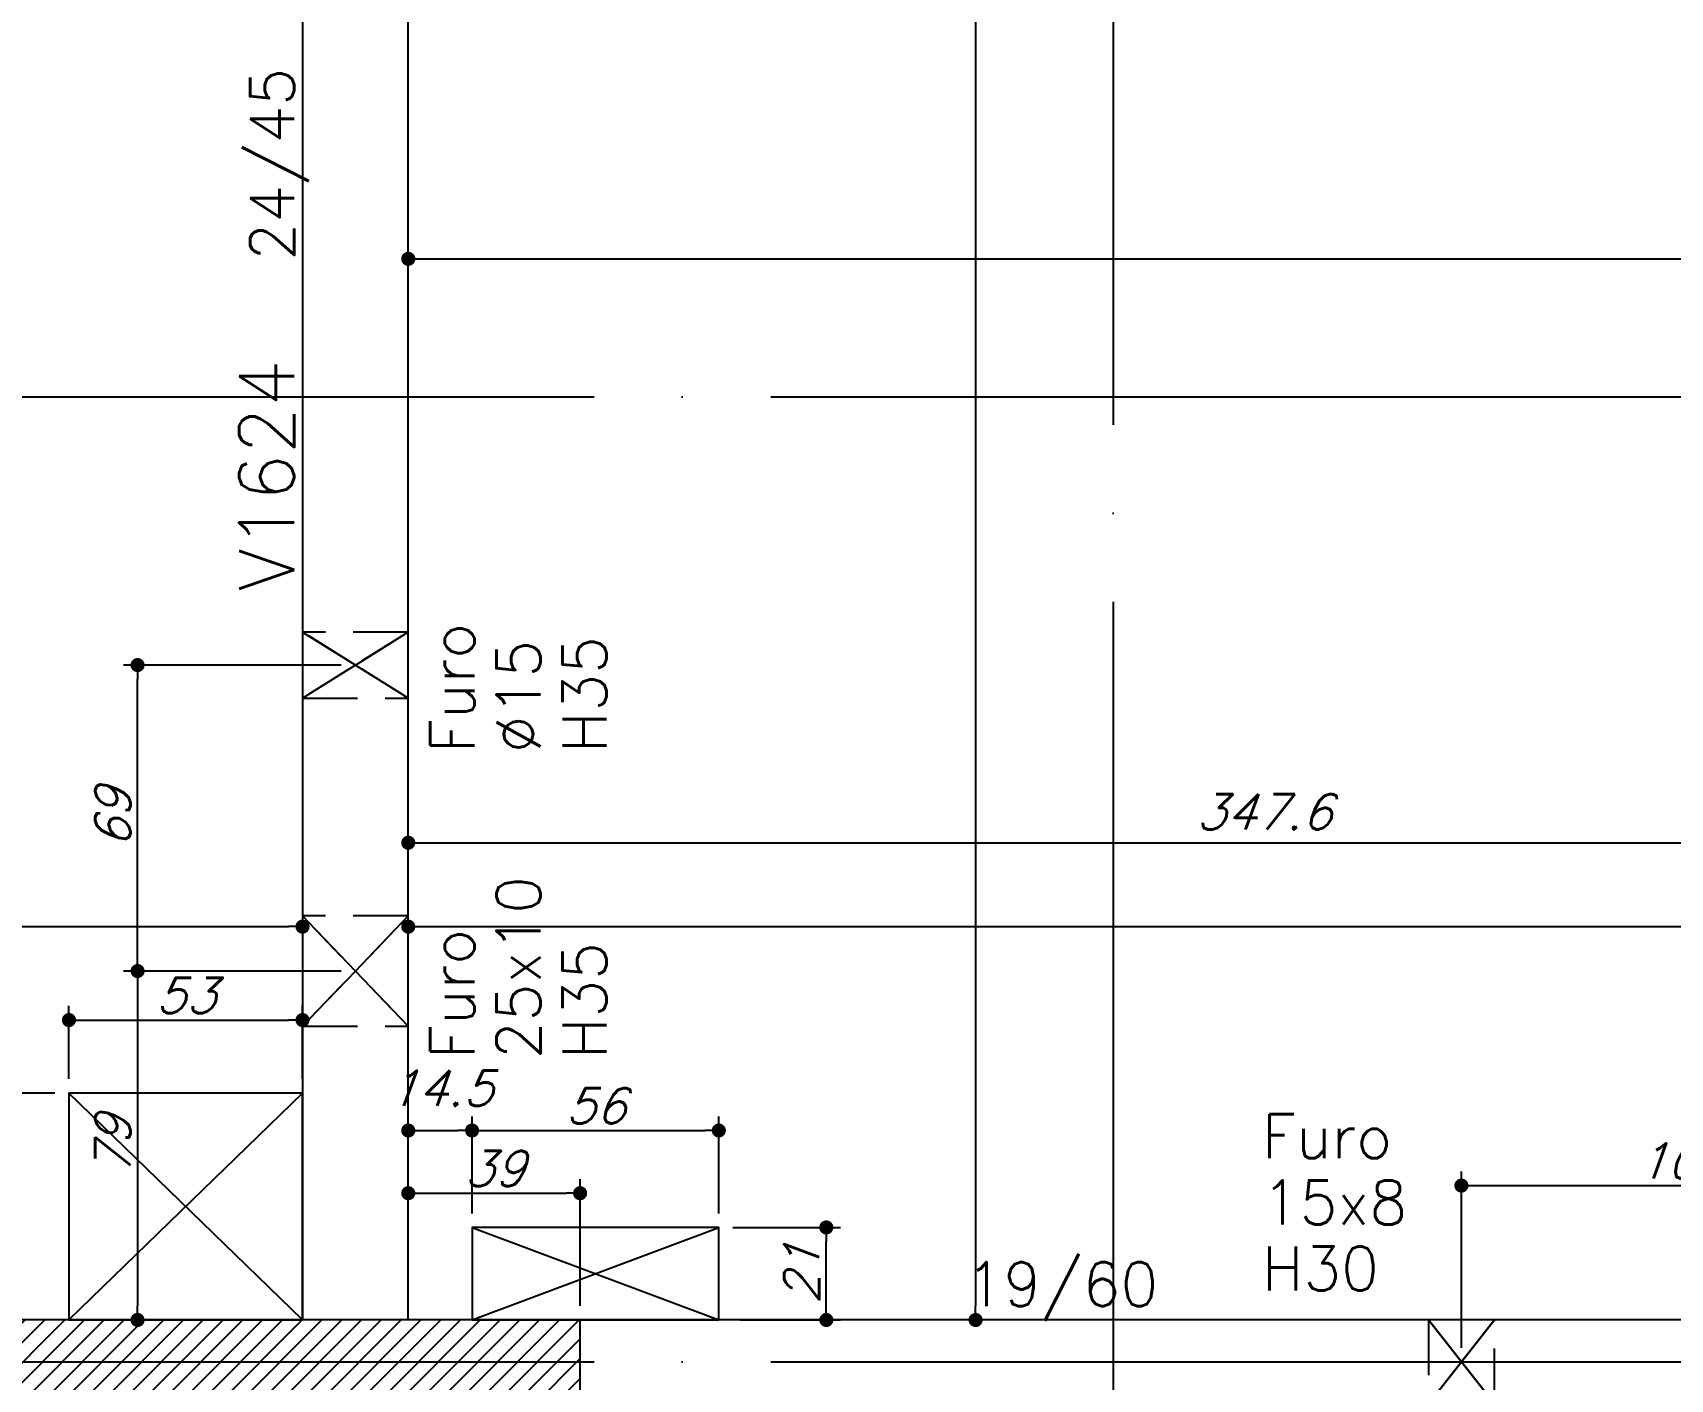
# Model space of a CAD drawing. Header units: millimetres. Extents: x -2368 to 4502, y -2283 to 2217.
# Drawn here: x -954.7 to -583.1, y 651 to 956.6 of the extents above; entities that cross this region are included whole.
import ezdxf
from ezdxf.enums import TextEntityAlignment as Align

# ---------------------------------------------------------------- set-up
doc = ezdxf.new("R2010")
doc.units = ezdxf.units.MM
doc.header["$LTSCALE"] = 50
doc.linetypes.add('EIXO', pattern=[6.8, 6, -0.4, 0, -0.4])
doc.linetypes.add('HIDDEN', pattern=[0.375, 0.25, -0.125])
for name, color, linetype in [('F-COTAS', 106, 'Continuous'), ('F-COTAS-FUROS', 50, 'Continuous'), ('F-COTAS-FUROS VIGA', 50, 'Continuous'), ('F-EIXO', 12, 'EIXO'), ('F-FURO-PAREDE', 2, 'HIDDEN'), ('F-FURO-PAREDE-TEXTOS', 2, 'Continuous'), ('F-LAJES', 3, 'Continuous'), ('F-PILARES-HACH', 174, 'Continuous'), ('F-PILARES-S', 170, 'Continuous'), ('F-TEXTO', 6, 'Continuous'), ('F-VIGAS', 3, 'Continuous'), ('F-VIGAS-DIM', 2, 'Continuous'), ('F-VIGAS-NOME', 4, 'Continuous'), ('F-VÃO', 1, 'Continuous')]:
    doc.layers.add(name, color=color, linetype=linetype)
doc.styles.add('CP-TEXT-INCL', font='romans.shx', dxfattribs={"oblique": 20})
doc.styles.add('MCP', font='romans.shx')
doc.styles.add('ROMANS', font='romans.shx')
doc.dimstyles.new('CP-COTAS-50', dxfattribs={"dimscale": 0.64, "dimtxt": 12.5, "dimasz": 5, "dimexe": 5, "dimexo": 5, "dimgap": 2.5, "dimtad": 1, "dimdec": 1, "dimdsep": 46, "dimtxsty": 'CP-TEXT-INCL', "dimblk1": 'DOT', "dimblk2": 'DOT', "dimsah": 1, "dimcen": 9, "dimclrd": 256, "dimclre": 256, "dimclrt": 256, "dimadec": 0, "dimazin": 0, "dimtfac": 1, "dimtdec": 1, "dimtmove": 2, "dimatfit": 3, "dimldrblk": 'DOT', "dimfxl": 0, "dimtolj": 1, "dimarcsym": 0})

# ---------------------------------------------------------------- blocks, each defined once
blk = doc.blocks.new('*U12')
at = {"layer": 'F-EIXO'}
blk.add_line((0, 0), (4857.5, 0), dxfattribs=at)
at = {"layer": 'F-TEXTO', "style": 'ROMANS'}
blk.add_attdef('EIXO', text='', height=17.5, dxfattribs=at).set_placement((-28.21, 0), align=Align.MIDDLE_CENTER)
blk = doc.blocks.new('*U19')
at = {"layer": 'F-EIXO'}
blk.add_line((0, 0), (0, -2828.58), dxfattribs=at)
at = {"layer": 'F-TEXTO', "style": 'ROMANS'}
blk.add_attdef('EIXO', text='', height=17.5, rotation=360, dxfattribs=at).set_placement((0, 28.21), align=Align.MIDDLE_CENTER)
blk = doc.blocks.new('_DOT')
at = {"color": 0, "linetype": 'ByBlock'}
blk.add_line((-0.5, 0), (-1, 0), dxfattribs=at)
at = {"color": 0, "linetype": 'ByBlock', "const_width": 0.5}
blk.add_lwpolyline([(-0.25, 0, 1), (0.25, 0, 1)], format="xyb", close=True, dxfattribs=at)
blk = doc.blocks.new('*D55')
at = {"layer": 'DEFPOINTS', "color": 0, "transparency": 16777216}
for p in [(-1141, 753.77), (-893.5, 753.77), (-893.5, 753.77)]:
    blk.add_point(p, dxfattribs=at)
at = {"layer": 'F-COTAS', "lineweight": -2, "transparency": 16777216}
blk.add_line((-1137.8, 753.77), (-896.7, 753.77), dxfattribs=at)
at = {"layer": 'F-COTAS', "lineweight": -2, "transparency": 16777216, "xscale": 3.2, "yscale": 3.2, "zscale": 3.2, "rotation": 180}
blk.add_blockref('_DOT', (-1141, 753.77), dxfattribs=at)
at = {"layer": 'F-COTAS', "lineweight": -2, "transparency": 16777216, "xscale": 3.2, "yscale": 3.2, "zscale": 3.2}
blk.add_blockref('_DOT', (-893.5, 753.77), dxfattribs=at)
at = {"layer": 'F-COTAS', "transparency": 16777216, "insert": (-1017.25, 759.37), "char_height": 8, "attachment_point": 5, "style": 'CP-TEXT-INCL'}
blk.add_mtext('\\A1;247.5', dxfattribs=at)
blk = doc.blocks.new('*D56')
at = {"layer": 'DEFPOINTS', "color": 0, "transparency": 16777216}
for p in [(-869.5, 753.77), (-34, 753.77), (-34, 753.77)]:
    blk.add_point(p, dxfattribs=at)
at = {"layer": 'F-COTAS', "lineweight": -2, "transparency": 16777216}
blk.add_line((-866.3, 753.77), (-37.2, 753.77), dxfattribs=at)
at = {"layer": 'F-COTAS', "lineweight": -2, "transparency": 16777216, "xscale": 3.2, "yscale": 3.2, "zscale": 3.2, "rotation": 180}
blk.add_blockref('_DOT', (-869.5, 753.77), dxfattribs=at)
at = {"layer": 'F-COTAS', "lineweight": -2, "transparency": 16777216, "xscale": 3.2, "yscale": 3.2, "zscale": 3.2}
blk.add_blockref('_DOT', (-34, 753.77), dxfattribs=at)
at = {"layer": 'F-COTAS', "transparency": 16777216, "insert": (-451.75, 759.37), "char_height": 8, "attachment_point": 5, "style": 'CP-TEXT-INCL'}
blk.add_mtext('\\A1;835.5', dxfattribs=at)
blk = doc.blocks.new('*D64')
at = {"layer": 'DEFPOINTS', "color": 0, "transparency": 16777216}
for p in [(-869.5, 905.32), (-61, 905.32), (-61, 905.32)]:
    blk.add_point(p, dxfattribs=at)
at = {"layer": 'F-COTAS', "lineweight": -2, "transparency": 16777216}
blk.add_line((-866.3, 905.32), (-64.2, 905.32), dxfattribs=at)
at = {"layer": 'F-COTAS', "lineweight": -2, "transparency": 16777216, "xscale": 3.2, "yscale": 3.2, "zscale": 3.2, "rotation": 180}
blk.add_blockref('_DOT', (-869.5, 905.32), dxfattribs=at)
at = {"layer": 'F-COTAS', "lineweight": -2, "transparency": 16777216, "xscale": 3.2, "yscale": 3.2, "zscale": 3.2}
blk.add_blockref('_DOT', (-61, 905.32), dxfattribs=at)
at = {"layer": 'F-COTAS', "transparency": 16777216, "insert": (-465.25, 910.92), "char_height": 8, "attachment_point": 5, "style": 'CP-TEXT-INCL'}
blk.add_mtext('\\A1;808.5', dxfattribs=at)
blk = doc.blocks.new('*D72')
at = {"layer": 'DEFPOINTS', "color": 0, "transparency": 16777216}
for p in [(-740.75, 1334), (-740.75, 664.5), (-740.75, 664.5)]:
    blk.add_point(p, dxfattribs=at)
at = {"layer": 'F-COTAS', "lineweight": -2, "transparency": 16777216}
blk.add_line((-740.75, 1330.8), (-740.75, 667.7), dxfattribs=at)
at = {"layer": 'F-COTAS', "lineweight": -2, "transparency": 16777216, "xscale": 3.2, "yscale": 3.2, "zscale": 3.2}
for p, rotation in [((-740.75, 1334), 90), ((-740.75, 664.5), 270)]:
    blk.add_blockref('_DOT', p, dxfattribs=dict(at, rotation=rotation))
at = {"layer": 'F-COTAS', "transparency": 16777216, "insert": (-746.35, 999.25), "char_height": 8, "attachment_point": 5, "rotation": 90, "style": 'CP-TEXT-INCL'}
blk.add_mtext('\\A1;669.5', dxfattribs=at)
blk = doc.blocks.new('*D123')
at = {"layer": 'DEFPOINTS', "color": 0, "transparency": 16777216}
for p in [(-830.5, 693.27), (-869.5, 677.18), (-830.5, 664.5)]:
    blk.add_point(p, dxfattribs=at)
at = {"layer": 'F-COTAS', "lineweight": -2, "transparency": 16777216}
for p, q in [((-869.5, 680.38), (-869.5, 696.47)), ((-830.5, 667.7), (-830.5, 696.47)), ((-866.3, 693.27), (-833.7, 693.27))]:
    blk.add_line(p, q, dxfattribs=at)
at = {"layer": 'F-COTAS', "lineweight": -2, "transparency": 16777216, "xscale": 3.2, "yscale": 3.2, "zscale": 3.2, "rotation": 180}
blk.add_blockref('_DOT', (-869.5, 693.27), dxfattribs=at)
at = {"layer": 'F-COTAS', "lineweight": -2, "transparency": 16777216, "xscale": 3.2, "yscale": 3.2, "zscale": 3.2}
blk.add_blockref('_DOT', (-830.5, 693.27), dxfattribs=at)
at = {"layer": 'F-COTAS', "transparency": 16777216, "insert": (-850, 698.87), "char_height": 8, "attachment_point": 5, "style": 'CP-TEXT-INCL'}
blk.add_mtext('\\A1;39', dxfattribs=at)
blk = doc.blocks.new('*D138')
at = {"layer": 'DEFPOINTS', "color": 0, "transparency": 16777216}
for p in [(-946.5, 716), (-980.56, 664.5), (-946.5, 664.5)]:
    blk.add_point(p, dxfattribs=at)
at = {"layer": 'F-COTAS', "lineweight": -2, "transparency": 16777216}
for p, q in [((-949.7, 716), (-983.76, 716)), ((-980.56, 712.8), (-980.56, 667.7)), ((-949.7, 664.5), (-983.76, 664.5))]:
    blk.add_line(p, q, dxfattribs=at)
at = {"layer": 'F-COTAS', "lineweight": -2, "transparency": 16777216, "xscale": 3.2, "yscale": 3.2, "zscale": 3.2}
for p, rotation in [((-980.56, 716), 90), ((-980.56, 664.5), 270)]:
    blk.add_blockref('_DOT', p, dxfattribs=dict(at, rotation=rotation))
at = {"layer": 'F-COTAS', "transparency": 16777216, "insert": (-986.16, 690.25), "char_height": 8, "attachment_point": 5, "rotation": 90, "style": 'CP-TEXT-INCL'}
blk.add_mtext('\\A1;51.5', dxfattribs=at)
blk = doc.blocks.new('*D139')
at = {"layer": 'DEFPOINTS', "color": 0, "transparency": 16777216}
for p in [(-893.5, 732.57), (-946.5, 716), (-893.5, 716)]:
    blk.add_point(p, dxfattribs=at)
at = {"layer": 'F-COTAS', "lineweight": -2, "transparency": 16777216}
for p, q in [((-946.5, 719.2), (-946.5, 735.77)), ((-943.3, 732.57), (-896.7, 732.57)), ((-893.5, 719.2), (-893.5, 735.77))]:
    blk.add_line(p, q, dxfattribs=at)
at = {"layer": 'F-COTAS', "lineweight": -2, "transparency": 16777216, "xscale": 3.2, "yscale": 3.2, "zscale": 3.2, "rotation": 180}
blk.add_blockref('_DOT', (-946.5, 732.57), dxfattribs=at)
at = {"layer": 'F-COTAS', "lineweight": -2, "transparency": 16777216, "xscale": 3.2, "yscale": 3.2, "zscale": 3.2}
blk.add_blockref('_DOT', (-893.5, 732.57), dxfattribs=at)
at = {"layer": 'F-COTAS', "transparency": 16777216, "insert": (-920, 738.17), "char_height": 8, "attachment_point": 5, "style": 'CP-TEXT-INCL'}
blk.add_mtext('\\A1;53', dxfattribs=at)
blk = doc.blocks.new('*D272')
at = {"layer": 'DEFPOINTS', "color": 0, "transparency": 16777216}
for p in [(-521.87, 772.81), (-869.5, 725.03), (-521.87, 664.5)]:
    blk.add_point(p, dxfattribs=at)
at = {"layer": 'F-COTAS', "lineweight": -2, "transparency": 16777216}
for p, q in [((-869.5, 728.23), (-869.5, 776.01)), ((-521.87, 667.7), (-521.87, 776.01)), ((-866.3, 772.81), (-525.07, 772.81))]:
    blk.add_line(p, q, dxfattribs=at)
at = {"layer": 'F-COTAS', "lineweight": -2, "transparency": 16777216, "xscale": 3.2, "yscale": 3.2, "zscale": 3.2, "rotation": 180}
blk.add_blockref('_DOT', (-869.5, 772.81), dxfattribs=at)
at = {"layer": 'F-COTAS', "lineweight": -2, "transparency": 16777216, "xscale": 3.2, "yscale": 3.2, "zscale": 3.2}
blk.add_blockref('_DOT', (-521.87, 772.81), dxfattribs=at)
at = {"layer": 'F-COTAS', "transparency": 16777216, "insert": (-675.35, 779.81), "char_height": 8, "attachment_point": 5, "style": 'CP-TEXT-INCL'}
blk.add_mtext('\\A1;347.6', dxfattribs=at)
blk = doc.blocks.new('*U307')
at = {"layer": 'F-VÃO'}
for p, q in [((0, 0), (56, 21)), ((0, 21), (56, 0))]:
    blk.add_line(p, q, dxfattribs=at)
at = {"layer": 'F-VÃO', "color": 3}
blk.add_lwpolyline([(0, 0), (56, 0), (56, 21), (0, 21)], close=True, dxfattribs=at)
blk = doc.blocks.new('*D368')
at = {"layer": 'DEFPOINTS', "color": 0, "transparency": 16777216}
for p in [(-799.02, 685.5), (-774.63, 685.5), (-797.44, 664.5)]:
    blk.add_point(p, dxfattribs=at)
at = {"layer": 'F-COTAS-FUROS', "lineweight": -2, "transparency": 16777216}
for p, q in [((-795.82, 685.5), (-771.43, 685.5)), ((-774.63, 667.7), (-774.63, 682.3)), ((-794.24, 664.5), (-771.43, 664.5))]:
    blk.add_line(p, q, dxfattribs=at)
at = {"layer": 'F-COTAS-FUROS', "lineweight": -2, "transparency": 16777216, "xscale": 3.2, "yscale": 3.2, "zscale": 3.2}
for p, rotation in [((-774.63, 685.5), 90), ((-774.63, 664.5), 270)]:
    blk.add_blockref('_DOT', p, dxfattribs=dict(at, rotation=rotation))
at = {"layer": 'F-COTAS-FUROS', "transparency": 16777216, "insert": (-780.23, 675), "char_height": 8, "attachment_point": 5, "rotation": 90, "style": 'CP-TEXT-INCL'}
blk.add_mtext('\\A1;21', dxfattribs=at)
blk = doc.blocks.new('*D369')
at = {"layer": 'DEFPOINTS', "color": 0, "transparency": 16777216}
for p in [(-855.02, 707.5), (-869.5, 690.88), (-855.02, 685.5)]:
    blk.add_point(p, dxfattribs=at)
at = {"layer": 'F-COTAS-FUROS', "lineweight": -2, "transparency": 16777216}
for p, q in [((-869.5, 694.08), (-869.5, 710.7)), ((-855.02, 688.7), (-855.02, 710.7)), ((-866.3, 707.5), (-858.22, 707.5))]:
    blk.add_line(p, q, dxfattribs=at)
at = {"layer": 'F-COTAS-FUROS', "lineweight": -2, "transparency": 16777216, "xscale": 3.2, "yscale": 3.2, "zscale": 3.2, "rotation": 180}
blk.add_blockref('_DOT', (-869.5, 707.5), dxfattribs=at)
at = {"layer": 'F-COTAS-FUROS', "lineweight": -2, "transparency": 16777216, "xscale": 3.2, "yscale": 3.2, "zscale": 3.2}
blk.add_blockref('_DOT', (-855.02, 707.5), dxfattribs=at)
at = {"layer": 'F-COTAS-FUROS', "transparency": 16777216, "insert": (-862.26, 717.1), "char_height": 8, "attachment_point": 5, "style": 'CP-TEXT-INCL'}
blk.add_mtext('\\A1;14.5', dxfattribs=at)
blk = doc.blocks.new('*D370')
at = {"layer": 'DEFPOINTS', "color": 0, "transparency": 16777216}
for p in [(-799.02, 707.5), (-855.02, 685.5), (-799.02, 685.5)]:
    blk.add_point(p, dxfattribs=at)
at = {"layer": 'F-COTAS-FUROS', "lineweight": -2, "transparency": 16777216}
for p, q in [((-855.02, 688.7), (-855.02, 710.7)), ((-799.02, 688.7), (-799.02, 710.7)), ((-851.82, 707.5), (-802.22, 707.5))]:
    blk.add_line(p, q, dxfattribs=at)
at = {"layer": 'F-COTAS-FUROS', "lineweight": -2, "transparency": 16777216, "xscale": 3.2, "yscale": 3.2, "zscale": 3.2, "rotation": 180}
blk.add_blockref('_DOT', (-855.02, 707.5), dxfattribs=at)
at = {"layer": 'F-COTAS-FUROS', "lineweight": -2, "transparency": 16777216, "xscale": 3.2, "yscale": 3.2, "zscale": 3.2}
blk.add_blockref('_DOT', (-799.02, 707.5), dxfattribs=at)
at = {"layer": 'F-COTAS-FUROS', "transparency": 16777216, "insert": (-827.02, 713.1), "char_height": 8, "attachment_point": 5, "style": 'CP-TEXT-INCL'}
blk.add_mtext('\\A1;56', dxfattribs=at)
blk = doc.blocks.new('*D503')
at = {"layer": 'DEFPOINTS', "color": 0, "linetype": 'Continuous', "transparency": 16777216}
for p in [(-881.5, 743.69), (-930.93, 664.5), (-909.16, 664.5)]:
    blk.add_point(p, dxfattribs=at)
at = {"layer": 'F-COTAS-FUROS VIGA', "linetype": 'Continuous', "lineweight": -2, "transparency": 16777216}
for p, q in [((-884.7, 743.69), (-934.13, 743.69)), ((-930.93, 740.49), (-930.93, 667.7)), ((-912.36, 664.5), (-934.13, 664.5))]:
    blk.add_line(p, q, dxfattribs=at)
at = {"layer": 'F-COTAS-FUROS VIGA', "linetype": 'Continuous', "lineweight": -2, "transparency": 16777216, "xscale": 3.2, "yscale": 3.2, "zscale": 3.2}
for p, rotation in [((-930.93, 743.69), 90), ((-930.93, 664.5), 270)]:
    blk.add_blockref('_DOT', p, dxfattribs=dict(at, rotation=rotation))
at = {"layer": 'F-COTAS-FUROS VIGA', "linetype": 'Continuous', "transparency": 16777216, "insert": (-936.53, 704.09), "char_height": 8, "attachment_point": 5, "rotation": 90, "style": 'CP-TEXT-INCL'}
blk.add_mtext('\\A1;79', dxfattribs=at)
blk = doc.blocks.new('*D504')
at = {"layer": 'DEFPOINTS', "color": 0, "linetype": 'Continuous', "transparency": 16777216}
for p in [(-930.93, 813.13), (-881.5, 813.13), (-881.5, 743.69)]:
    blk.add_point(p, dxfattribs=at)
at = {"layer": 'F-COTAS-FUROS VIGA', "linetype": 'Continuous', "lineweight": -2, "transparency": 16777216}
for p, q in [((-884.7, 813.13), (-934.13, 813.13)), ((-930.93, 746.89), (-930.93, 809.93)), ((-884.7, 743.69), (-934.13, 743.69))]:
    blk.add_line(p, q, dxfattribs=at)
at = {"layer": 'F-COTAS-FUROS VIGA', "linetype": 'Continuous', "lineweight": -2, "transparency": 16777216, "xscale": 3.2, "yscale": 3.2, "zscale": 3.2}
for p, rotation in [((-930.93, 813.13), 90), ((-930.93, 743.69), 270)]:
    blk.add_blockref('_DOT', p, dxfattribs=dict(at, rotation=rotation))
at = {"layer": 'F-COTAS-FUROS VIGA', "linetype": 'Continuous', "transparency": 16777216, "insert": (-936.53, 778.41), "char_height": 8, "attachment_point": 5, "rotation": 90, "style": 'CP-TEXT-INCL'}
blk.add_mtext('\\A1;69', dxfattribs=at)
blk = doc.blocks.new('*D505')
at = {"layer": 'DEFPOINTS', "color": 0, "linetype": 'Continuous', "transparency": 16777216}
for p in [(-530.35, 695), (-630.5, 655), (-530.35, 655)]:
    blk.add_point(p, dxfattribs=at)
at = {"layer": 'F-COTAS-FUROS VIGA', "linetype": 'Continuous', "lineweight": -2, "transparency": 16777216}
for p, q in [((-630.5, 658.2), (-630.5, 698.2)), ((-627.3, 695), (-533.55, 695)), ((-530.35, 658.2), (-530.35, 698.2))]:
    blk.add_line(p, q, dxfattribs=at)
at = {"layer": 'F-COTAS-FUROS VIGA', "linetype": 'Continuous', "lineweight": -2, "transparency": 16777216, "xscale": 3.2, "yscale": 3.2, "zscale": 3.2, "rotation": 180}
blk.add_blockref('_DOT', (-630.5, 695), dxfattribs=at)
at = {"layer": 'F-COTAS-FUROS VIGA', "linetype": 'Continuous', "lineweight": -2, "transparency": 16777216, "xscale": 3.2, "yscale": 3.2, "zscale": 3.2}
blk.add_blockref('_DOT', (-530.35, 695), dxfattribs=at)
at = {"layer": 'F-COTAS-FUROS VIGA', "linetype": 'Continuous', "transparency": 16777216, "insert": (-580.43, 700.6), "char_height": 8, "attachment_point": 5, "style": 'CP-TEXT-INCL'}
blk.add_mtext('\\A1;100', dxfattribs=at)

msp = doc.modelspace()

# ---------------------------------------------------------------- hatches: boundary and pattern name
at = {"layer": 'F-COTAS'}
h = msp.add_hatch(dxfattribs=at)
h.set_pattern_fill('ANSI32', color=256)
h.paths.add_polyline_path([(-888.24, 902.544), (-888.24, 955.877), (-911.098, 955.877), (-911.098, 902.544)], flags=9)
h = msp.add_hatch(dxfattribs=at)
h.set_pattern_fill('ANSI32', color=256)
h.paths.add_polyline_path([(-892.258, 827.395), (-892.258, 890.192), (-911.008, 890.192), (-911.008, 827.395)], flags=9)
h = msp.add_hatch(dxfattribs=at)
h.set_pattern_fill('ANSI32', color=256)
h.paths.add_polyline_path([(-743.952, 660.482), (-692.048, 660.482), (-692.048, 683.339), (-743.952, 683.339)], flags=9)
at = {"layer": 'F-PILARES-HACH', "linetype": 'Continuous'}
h = msp.add_hatch(dxfattribs=at)
h.set_pattern_fill('ANSI31', color=256, style=0)
h.paths.add_polyline_path([(-1029.5, 645.5), (-830.5, 645.5), (-830.5, 664.5), (-1029.5, 664.5)], flags=16)

# ---------------------------------------------------------------- linework, layer by layer
at = {"layer": 'F-FURO-PAREDE'}
for points in [[(-881.5, 813.132), (-869.5, 805.632), (-869.5, 820.632), (-881.5, 813.132), (-869.5, 820.632), (-893.5, 820.632), (-881.5, 813.132), (-893.5, 820.632), (-893.5, 805.632), (-881.5, 813.132), (-893.5, 805.632), (-869.5, 805.632), (-881.5, 813.132)], [(-881.5, 743.689), (-869.5, 731.189), (-869.5, 756.189), (-881.5, 743.689), (-869.5, 756.189), (-893.5, 756.189), (-881.5, 743.689), (-893.5, 756.189), (-893.5, 731.189), (-881.5, 743.689), (-893.5, 731.189), (-869.5, 731.189), (-881.5, 743.689)], [(-630.5, 655), (-638, 645.5), (-623, 645.5), (-630.5, 655), (-623, 645.5), (-623, 664.5), (-630.5, 655), (-623, 664.5), (-638, 664.5), (-630.5, 655), (-638, 664.5), (-638, 645.5), (-630.5, 655)]]:
    msp.add_lwpolyline(points, dxfattribs=at)
at = {"layer": 'F-LAJES', "linetype": 'Continuous'}
msp.add_lwpolyline([(-893.5, 664.5), (-893.5, 716), (-946.5, 716), (-946.5, 664.5), (-893.5, 664.5)], dxfattribs=at)
at = {"layer": 'F-PILARES-S', "linetype": 'Continuous'}
msp.add_lwpolyline([(-1029.5, 645.5), (-830.5, 645.5), (-830.5, 664.5), (-1029.5, 664.5), (-1029.5, 645.5)], dxfattribs=at)
at = {"layer": 'F-VIGAS'}
for points in [[(-869.5, 664.5), (-869.5, 1334)], [(-893.5, 1315), (-893.5, 664.5)], [(-490.5, 664.5), (-830.5, 664.5)]]:
    msp.add_lwpolyline(points, dxfattribs=at)
at = {"layer": 'F-VÃO', "linetype": 'Continuous'}
for p, q in [((-893.5, 664.5), (-946.5, 716)), ((-893.5, 716), (-946.5, 664.5))]:
    msp.add_line(p, q, dxfattribs=at)

# ---------------------------------------------------------------- block references
at = {"layer": 'F-EIXO', "linetype": 'Continuous'}
for name, p in [('*U19', (-709.5, 1847.82)), ('*U12', (-1807.517, 874)), ('*U12', (-1807.517, 655))]:
    msp.add_blockref(name, p, dxfattribs=at)
at = {"layer": 'F-VÃO'}
msp.add_blockref('*U307', (-855.015, 664.5), dxfattribs=at)

# ---------------------------------------------------------------- texts
at = {"layer": 'F-FURO-PAREDE-TEXTOS', "linetype": 'Continuous', "style": 'MCP'}
for s, p in [('Furo', (-854.5, 793.132)), ('%%c15', (-839.5, 793.132)), ('H35', (-824.5, 793.132)), ('25x10', (-839.5, 723.689)), ('Furo', (-854.5, 723.689)), ('H35', (-824.5, 723.689))]:
    msp.add_text(s, height=10, rotation=90, dxfattribs=at).set_placement(p)
for s, p in [('Furo', (-675.791, 701.191)), ('15x8', (-675.791, 686.191)), ('H30', (-675.791, 671.191))]:
    msp.add_text(s, height=10, dxfattribs=at).set_placement(p)
at = {"layer": 'F-VIGAS-DIM', "linetype": 'Continuous', "style": 'MCP'}
msp.add_text('24/45', height=10, rotation=90, dxfattribs=at).set_placement((-895.383, 904.925))
msp.add_text('19/60', height=10, dxfattribs=at).set_placement((-743, 667.625))
at = {"layer": 'F-VIGAS-NOME', "linetype": 'Continuous', "style": 'MCP'}
msp.add_text('V1624', height=12.5, rotation=90, dxfattribs=at).set_placement((-895.383, 829.925))

# ---------------------------------------------------------------- dimensions: what is measured, and where the dimension line sits
at = {"layer": 'F-COTAS'}
for base, p1, p2, angle, picture, middle in [((-740.749, 664.5), (-740.749, 1334), (-740.749, 664.5), 90, '*D72', (-746.349, 999.25)), ((-61, 905.318), (-869.5, 905.318), (-61, 905.318), 180, '*D64', (-465.25, 910.918)), ((-893.5, 753.767), (-1141, 753.767), (-893.5, 753.767), 180, '*D55', (-1017.25, 759.367)), ((-34, 753.767), (-869.5, 753.767), (-34, 753.767), 180, '*D56', (-451.75, 759.367)), ((-980.556, 664.5), (-946.5, 716), (-946.5, 664.5), 90, '*D138', (-986.156, 690.25))]:
    dim = msp.add_linear_dim(base=base, p1=p1, p2=p2, angle=angle, dimstyle='CP-COTAS-50', dxfattribs=at)
    dim.commit()
    dim.dimension.update_dxf_attribs({"geometry": picture, "text_midpoint": middle})
dim = msp.add_linear_dim(base=(-521.865, 772.807), p1=(-869.5, 725.029), p2=(-521.865, 664.5), dimstyle='CP-COTAS-50', override={"dimfxl": 7.5}, dxfattribs=at)
dim.commit()
dim.dimension.update_dxf_attribs({"geometry": '*D272', "text_midpoint": (-675.35, 779.807), "dimtype": 160})
for base, p1, p2, picture, middle in [((-893.5, 732.572), (-946.5, 716), (-893.5, 716), '*D139', (-920, 738.172)), ((-830.5, 693.271), (-869.5, 677.183), (-830.5, 664.5), '*D123', (-850, 698.871))]:
    dim = msp.add_linear_dim(base=base, p1=p1, p2=p2, dimstyle='CP-COTAS-50', dxfattribs=at)
    dim.commit()
    dim.dimension.update_dxf_attribs({"geometry": picture, "text_midpoint": middle})
at = {"layer": 'F-COTAS-FUROS'}
for base, p1, p2, picture, middle in [((-855.015, 707.504), (-869.5, 690.878), (-855.015, 685.5), '*D369', (-862.258, 717.104)), ((-799.015, 707.504), (-855.015, 685.5), (-799.015, 685.5), '*D370', (-827.015, 713.104))]:
    dim = msp.add_linear_dim(base=base, p1=p1, p2=p2, dimstyle='CP-COTAS-50', override={"dimfxl": 7.5}, dxfattribs=at)
    dim.commit()
    dim.dimension.update_dxf_attribs({"geometry": picture, "text_midpoint": middle})
dim = msp.add_linear_dim(base=(-774.633, 685.5), p1=(-797.435, 664.5), p2=(-799.015, 685.5), angle=90, dimstyle='CP-COTAS-50', override={"dimfxl": 7.5}, dxfattribs=at)
dim.commit()
dim.dimension.update_dxf_attribs({"geometry": '*D368', "text_midpoint": (-780.233, 675)})
at = {"layer": 'F-COTAS-FUROS VIGA', "linetype": 'Continuous'}
for base, p2, picture, middle in [((-930.93, 813.132), (-881.5, 813.132), '*D504', (-936.53, 778.41)), ((-930.93, 664.5), (-909.156, 664.5), '*D503', (-936.53, 704.094))]:
    dim = msp.add_linear_dim(base=base, p1=(-881.5, 743.689), p2=p2, angle=90, dimstyle='CP-COTAS-50', override={"dimdec": 0, "dimfxl": 7.5}, dxfattribs=at)
    dim.commit()
    dim.dimension.update_dxf_attribs({"geometry": picture, "text_midpoint": middle})
dim = msp.add_linear_dim(base=(-530.354, 695.005), p1=(-630.5, 655), p2=(-530.354, 655), dimstyle='CP-COTAS-50', override={"dimdec": 0, "dimfxl": 7.5}, dxfattribs=at)
dim.commit()
dim.dimension.update_dxf_attribs({"geometry": '*D505', "text_midpoint": (-580.427, 700.605)})

doc.saveas('drawing.dxf')
